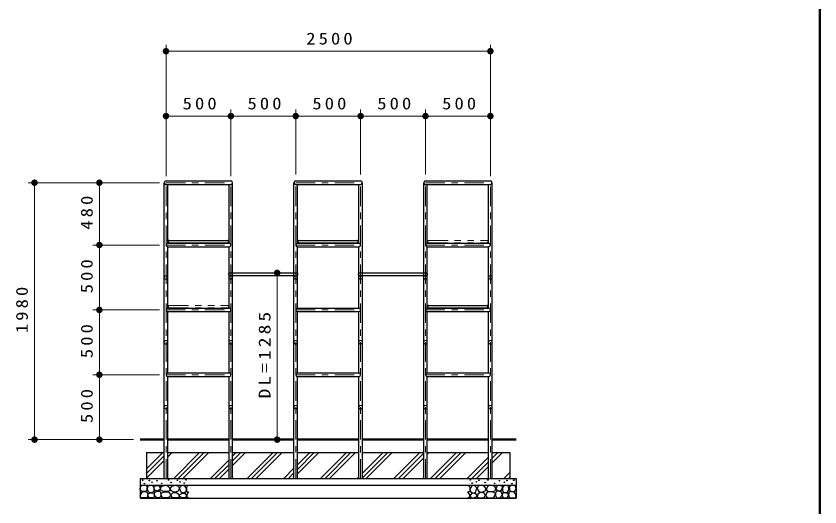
# Model space of a CAD drawing. Units: millimetres on the paper, scale 1:50. Extents: x -365 to 0, y 0 to 257.
# Drawn here: x -123.9 to 0, y 61.5 to 137.1 of the extents above; entities that cross this region are included whole.
import ezdxf

# ---------------------------------------------------------------- set-up
doc = ezdxf.new("R2010")
doc.units = ezdxf.units.MM
for name, pattern in [('USER1', [4.5, 2.5, -2]), ('USER2', [6, 3, -1, 1, -1]), ('USER3', [8, 3, -1, 1, -1, 1, -1])]:
    doc.linetypes.add(name, pattern=pattern)
doc.layers.add('LY_3', color=7, linetype='Continuous', lineweight=25)
doc.layers.add('LY_4', color=7, linetype='Continuous', lineweight=13)
doc.styles.add('ＭＳ ゴシック', font='')
doc.styles.get('ＭＳ ゴシック').set_extended_font_data('MS Gothic')

# ---------------------------------------------------------------- blocks, each defined once
blk = doc.blocks.new('filled_dot')
at = {"color": 0, "linetype": 'Continuous', "lineweight": -2, "const_width": 1.25}
blk.add_lwpolyline([(-0.625, 0, 1), (0.625, 0, 1)], format="xyb", close=True, dxfattribs=at)

msp = doc.modelspace()

# ---------------------------------------------------------------- linework, layer by layer
at = {"layer": 'LY_3', "lineweight": 13}
for p, q in [((-100.8, 112.443), (-100.8, 132.715)), ((-50.8, 112.443), (-50.8, 132.715)), ((-100.8, 131.715), (-50.8, 131.715)), ((-100.8, 112.443), (-100.8, 122.715)), ((-90.8, 112.443), (-90.8, 122.715)), ((-90.8, 112.443), (-90.8, 122.715)), ((-80.8, 112.715), (-80.8, 122.715)), ((-80.8, 112.715), (-80.8, 122.715)), ((-70.8, 112.715), (-70.8, 122.715)), ((-70.8, 112.715), (-70.8, 122.715)), ((-60.8, 112.715), (-60.8, 122.715)), ((-60.8, 112.715), (-60.8, 122.715)), ((-50.8, 112.715), (-50.8, 122.715)), ((-100.8, 121.715), (-90.8, 121.715)), ((-90.8, 121.715), (-80.8, 121.715)), ((-80.8, 121.715), (-70.8, 121.715)), ((-70.8, 121.715), (-60.8, 121.715)), ((-60.8, 121.715), (-50.8, 121.715)), ((-112.072, 111.443), (-122.072, 111.443)), ((-121.072, 71.843), (-121.072, 111.443)), ((-101.8, 111.443), (-112.072, 111.443)), ((-111.072, 101.843), (-111.072, 111.443)), ((-101.8, 101.843), (-112.072, 101.843)), ((-101.8, 101.843), (-112.072, 101.843)), ((-111.072, 91.843), (-111.072, 101.843)), ((-83.663, 71.843), (-83.663, 97.541)), ((-101.8, 91.843), (-112.072, 91.843)), ((-101.8, 91.843), (-112.072, 91.843)), ((-111.072, 81.843), (-111.072, 91.843)), ((-101.8, 81.843), (-112.072, 81.843)), ((-101.8, 81.843), (-112.072, 81.843)), ((-111.072, 71.843), (-111.072, 81.843)), ((-105.8, 71.843), (-122.072, 71.843)), ((-103.8, 67.32), (-101.277, 69.843)), ((-100.528, 69.178), (-99.863, 69.843)), ((-99.62, 65.843), (-95.62, 69.843)), ((-98.913, 65.843), (-94.913, 69.843)), ((-98.206, 65.843), (-94.206, 69.843)), ((-90.528, 67.864), (-88.549, 69.843)), ((-90.528, 68.571), (-89.256, 69.843)), ((-90.528, 69.278), (-89.964, 69.843)), ((-88.307, 65.843), (-84.307, 69.843)), ((-87.6, 65.843), (-83.6, 69.843)), ((-86.892, 65.843), (-82.892, 69.843)), ((-80.528, 66.551), (-77.236, 69.843)), ((-80.528, 67.258), (-77.943, 69.843)), ((-80.528, 67.965), (-78.65, 69.843)), ((-76.993, 65.843), (-72.993, 69.843)), ((-76.286, 65.843), (-72.286, 69.843)), ((-75.579, 65.843), (-71.579, 69.843)), ((-70.528, 65.944), (-66.629, 69.843)), ((-70.528, 66.651), (-67.336, 69.843)), ((-69.922, 65.843), (-65.922, 69.843)), ((-65.679, 65.843), (-61.679, 69.843)), ((-64.972, 65.843), (-61.072, 69.743)), ((-60.528, 69.58), (-60.265, 69.843)), ((-60.022, 65.843), (-56.022, 69.843)), ((-59.315, 65.843), (-55.315, 69.843)), ((-58.608, 65.843), (-54.608, 69.843)), ((-50.528, 68.266), (-48.951, 69.843)), ((-50.528, 68.973), (-49.658, 69.843)), ((-50.528, 69.681), (-50.366, 69.843)), ((-103.8, 66.613), (-101.072, 69.341)), ((-103.8, 65.906), (-101.072, 68.634)), ((-93.964, 65.843), (-91.072, 68.734)), ((-64.265, 65.843), (-61.072, 69.036)), ((-54.366, 65.843), (-51.072, 69.137)), ((-53.658, 65.843), (-51.072, 68.429)), ((-93.256, 65.843), (-91.072, 68.027)), ((-92.549, 65.843), (-91.072, 67.32)), ((-82.65, 65.843), (-81.072, 67.421)), ((-52.951, 65.843), (-51.072, 67.722)), ((-81.943, 65.843), (-81.072, 66.714)), ((-81.236, 65.843), (-81.072, 66.007)), ((-71.336, 65.843), (-71.072, 66.107)), ((-48.709, 65.843), (-47.8, 66.752)), ((-48.002, 65.843), (-47.8, 66.045))]:
    msp.add_line(p, q, dxfattribs=at)
at = {"layer": 'LY_3'}
for p, q in [((-100.8, 111.715), (-90.8, 111.715)), ((-80.8, 111.715), (-70.8, 111.715)), ((-60.8, 111.715), (-50.8, 111.715)), ((-101.072, 65.843), (-101.072, 111.443)), ((-101.072, 111.171), (-90.528, 111.171)), ((-100.528, 102.115), (-100.528, 111.171)), ((-91.072, 102.115), (-91.072, 111.171)), ((-90.528, 65.843), (-90.528, 111.443)), ((-81.072, 65.843), (-81.072, 111.443)), ((-80.8, 111.171), (-70.8, 111.171)), ((-80.528, 102.115), (-80.528, 111.171)), ((-71.072, 102.115), (-71.072, 111.171)), ((-70.528, 65.843), (-70.528, 111.443)), ((-61.072, 65.843), (-61.072, 111.443)), ((-61.072, 111.171), (-50.528, 111.171)), ((-60.528, 102.115), (-60.528, 111.171)), ((-51.072, 102.115), (-51.072, 111.171)), ((-50.528, 65.843), (-50.528, 111.443)), ((-100.528, 102.115), (-91.072, 102.115)), ((-100.428, 102.263), (-100.428, 102.443)), ((-100.328, 102.543), (-91.272, 102.543)), ((-100.328, 102.163), (-91.272, 102.163)), ((-91.172, 102.263), (-91.172, 102.443)), ((-80.528, 102.115), (-71.072, 102.115)), ((-80.428, 102.263), (-80.428, 102.443)), ((-80.328, 102.543), (-71.272, 102.543)), ((-80.328, 102.163), (-71.272, 102.163)), ((-71.172, 102.263), (-71.172, 102.443)), ((-60.528, 102.115), (-51.072, 102.115)), ((-100.528, 101.571), (-91.072, 101.571)), ((-100.528, 92.115), (-100.528, 101.571)), ((-91.072, 92.115), (-91.072, 101.571)), ((-80.528, 101.571), (-71.072, 101.571)), ((-80.528, 92.115), (-80.528, 101.571)), ((-71.072, 92.115), (-71.072, 101.571)), ((-60.528, 92.115), (-60.528, 101.571)), ((-60.528, 101.571), (-51.072, 101.571)), ((-51.072, 92.115), (-51.072, 101.571)), ((-91.128, 97.261), (-91.128, 97.441)), ((-91.028, 97.541), (-80.572, 97.541)), ((-91.028, 97.161), (-80.572, 97.161)), ((-80.472, 97.261), (-80.472, 97.441)), ((-71.128, 97.261), (-71.128, 97.441)), ((-71.028, 97.541), (-60.572, 97.541)), ((-71.028, 97.161), (-60.572, 97.161)), ((-60.472, 97.261), (-60.472, 97.441)), ((-100.528, 92.115), (-91.072, 92.115)), ((-80.528, 92.115), (-71.072, 92.115)), ((-60.528, 92.115), (-51.072, 92.115)), ((-60.428, 92.263), (-60.428, 92.443)), ((-60.328, 92.543), (-51.272, 92.543)), ((-60.328, 92.163), (-51.272, 92.163)), ((-51.172, 92.263), (-51.172, 92.443)), ((-100.528, 91.571), (-91.072, 91.571)), ((-100.528, 82.115), (-100.528, 91.571)), ((-91.072, 82.115), (-91.072, 91.571)), ((-80.528, 82.115), (-80.528, 91.571)), ((-80.528, 91.571), (-71.072, 91.571)), ((-71.072, 82.115), (-71.072, 91.571)), ((-60.528, 82.115), (-60.528, 91.571)), ((-60.528, 91.571), (-51.072, 91.571)), ((-51.072, 82.115), (-51.072, 91.571)), ((-100.528, 82.115), (-91.072, 82.115)), ((-80.528, 82.115), (-71.072, 82.115)), ((-60.528, 82.115), (-51.072, 82.115)), ((-100.528, 65.843), (-100.528, 81.571)), ((-100.528, 81.571), (-91.072, 81.571)), ((-91.072, 65.843), (-91.072, 81.571)), ((-80.528, 65.843), (-80.528, 81.571)), ((-80.528, 81.571), (-71.072, 81.571)), ((-71.072, 65.843), (-71.072, 81.571)), ((-60.528, 65.843), (-60.528, 81.571)), ((-60.528, 81.571), (-51.072, 81.571)), ((-51.072, 65.843), (-51.072, 81.571)), ((-103.8, 69.843), (-101.072, 69.843)), ((-103.8, 69.843), (-103.8, 65.843)), ((-100.528, 69.843), (-91.072, 69.843)), ((-90.528, 69.843), (-81.072, 69.843)), ((-80.528, 69.843), (-71.072, 69.843)), ((-70.528, 69.843), (-61.072, 69.843)), ((-60.528, 69.843), (-51.072, 69.843)), ((-50.528, 69.843), (-47.8, 69.843)), ((-47.8, 69.843), (-47.8, 65.843)), ((-104.8, 65.843), (-46.8, 65.843)), ((-104.8, 65.843), (-104.8, 62.843)), ((-46.8, 65.843), (-46.8, 62.843)), ((-104.8, 64.843), (-46.8, 64.843)), ((-104.8, 62.843), (-46.8, 62.843))]:
    msp.add_line(p, q, dxfattribs=at)
at = {"layer": 'LY_3', "linetype": 'USER2', "lineweight": 13}
for p, q in [((-100.8, 65.843), (-100.8, 111.443)), ((-100.8, 111.443), (-90.8, 111.443)), ((-90.8, 65.843), (-90.8, 111.443)), ((-80.8, 65.843), (-80.8, 111.443)), ((-80.8, 111.443), (-70.8, 111.443)), ((-70.8, 65.843), (-70.8, 111.443)), ((-60.8, 65.843), (-60.8, 111.443)), ((-60.8, 111.443), (-50.8, 111.443)), ((-50.8, 65.843), (-50.8, 111.443)), ((-100.8, 101.843), (-90.8, 101.843)), ((-80.8, 101.843), (-70.8, 101.843)), ((-60.8, 101.843), (-50.8, 101.843)), ((-100.8, 91.843), (-90.8, 91.843)), ((-80.8, 91.843), (-70.8, 91.843)), ((-60.8, 91.843), (-50.8, 91.843)), ((-100.8, 81.843), (-90.8, 81.843)), ((-80.8, 81.843), (-70.8, 81.843)), ((-60.8, 81.843), (-50.8, 81.843))]:
    msp.add_line(p, q, dxfattribs=at)
at = {"layer": 'LY_3', "linetype": 'USER3', "lineweight": 13}
for p, q in [((-60.428, 102.261), (-60.428, 102.441)), ((-60.328, 102.541), (-51.272, 102.541)), ((-60.328, 102.161), (-51.272, 102.161)), ((-51.172, 102.261), (-51.172, 102.441)), ((-100.428, 92.261), (-100.428, 92.441)), ((-100.328, 92.541), (-91.272, 92.541)), ((-100.328, 92.161), (-91.272, 92.161)), ((-91.172, 92.261), (-91.172, 92.441))]:
    msp.add_line(p, q, dxfattribs=at)
at = {"layer": 'LY_3', "lineweight": 50}
for p, q in [((-104.8, 71.843), (-101.072, 71.843)), ((-100.528, 71.843), (-91.072, 71.843)), ((-90.528, 71.843), (-81.072, 71.843)), ((-80.528, 71.843), (-71.072, 71.843)), ((-70.528, 71.843), (-61.072, 71.843)), ((-60.528, 71.843), (-51.072, 71.843)), ((-46.8, 71.843), (-50.528, 71.843))]:
    msp.add_line(p, q, dxfattribs=at)
at = {"layer": 'LY_3'}
for points in [[(-104.235, 63.831), (-104.589, 63.901), (-104.786, 64.202), (-104.739, 64.567), (-104.531, 64.77), (-104.218, 64.833), (-103.882, 64.758), (-103.691, 64.497), (-103.783, 63.959), (-104.05, 63.849)], [(-103.086, 63.651), (-103.364, 63.697), (-103.584, 63.929), (-103.653, 64.369), (-103.532, 64.699), (-103.144, 64.821), (-102.854, 64.699), (-102.686, 64.444), (-102.651, 64.166), (-102.738, 63.79)], [(-101.983, 63.981), (-102.437, 63.935), (-102.63, 64.219), (-102.653, 64.605), (-102.301, 64.775), (-101.927, 64.775), (-101.79, 64.628), (-101.654, 64.231)], [(-101.009, 63.844), (-101.528, 63.948), (-101.632, 64.353), (-101.476, 64.634), (-101.061, 64.79), (-100.676, 64.821), (-100.344, 64.572), (-100.167, 64.177), (-100.375, 63.917)], [(-99.481, 63.761), (-99.991, 63.959), (-100.157, 64.312), (-99.866, 64.665), (-99.409, 64.842), (-98.889, 64.675), (-98.754, 64.26), (-99.003, 63.865)], [(-98.246, 63.605), (-98.537, 63.803), (-98.734, 64.405), (-98.288, 64.8), (-97.934, 64.707), (-97.654, 64.198), (-97.799, 63.74)], [(-53.353, 63.605), (-53.062, 63.803), (-52.865, 64.405), (-53.312, 64.8), (-53.665, 64.707), (-53.945, 64.198), (-53.8, 63.74)], [(-52.118, 63.761), (-51.609, 63.959), (-51.443, 64.312), (-51.733, 64.665), (-52.191, 64.842), (-52.71, 64.675), (-52.845, 64.26), (-52.596, 63.865)], [(-50.591, 63.844), (-50.071, 63.948), (-49.967, 64.353), (-50.123, 64.634), (-50.539, 64.79), (-50.923, 64.821), (-51.255, 64.572), (-51.432, 64.177), (-51.224, 63.917)], [(-49.616, 63.981), (-49.162, 63.935), (-48.969, 64.219), (-48.946, 64.605), (-49.298, 64.775), (-49.673, 64.775), (-49.809, 64.628), (-49.945, 64.231)], [(-48.514, 63.651), (-48.236, 63.697), (-48.015, 63.929), (-47.946, 64.369), (-48.068, 64.699), (-48.456, 64.821), (-48.745, 64.699), (-48.913, 64.444), (-48.948, 64.166), (-48.861, 63.79)], [(-47.364, 63.831), (-47.011, 63.901), (-46.814, 64.202), (-46.86, 64.567), (-47.069, 64.77), (-47.381, 64.833), (-47.717, 64.758), (-47.909, 64.497), (-47.816, 63.959), (-47.549, 63.849)], [(-104.363, 62.864), (-104.664, 62.904), (-104.786, 63.142), (-104.652, 63.507), (-104.426, 63.773), (-104.073, 63.825), (-103.72, 63.733), (-103.604, 63.397), (-103.702, 62.945), (-103.998, 62.876)], [(-103.164, 62.858), (-103.384, 62.893), (-103.592, 63.171), (-103.558, 63.466), (-103.256, 63.623), (-102.944, 63.652), (-102.665, 63.53), (-102.613, 63.217), (-102.7, 62.939), (-102.88, 62.858)], [(-101.981, 62.854), (-102.208, 62.888), (-102.469, 63.093), (-102.594, 63.399), (-102.526, 63.74), (-102.14, 63.921), (-101.765, 63.91), (-101.595, 63.615), (-101.595, 63.217), (-101.731, 62.945)], [(-101.071, 62.857), (-101.341, 62.909), (-101.476, 63.158), (-101.58, 63.522), (-101.248, 63.751), (-100.645, 63.813), (-100.271, 63.678), (-100.094, 63.283), (-100.209, 63.044), (-100.479, 62.888)], [(-99.648, 62.868), (-99.907, 62.961), (-100.074, 63.335), (-99.772, 63.668), (-99.242, 63.678), (-98.848, 63.418), (-98.785, 62.992), (-99.118, 62.857)], [(-98.245, 62.868), (-98.723, 63.065), (-98.713, 63.314), (-98.38, 63.533), (-97.944, 63.574), (-97.611, 63.158), (-97.85, 62.878)], [(-53.354, 62.868), (-52.876, 63.065), (-52.887, 63.314), (-53.219, 63.533), (-53.656, 63.574), (-53.988, 63.158), (-53.749, 62.878)], [(-51.952, 62.868), (-51.692, 62.961), (-51.526, 63.335), (-51.827, 63.668), (-52.357, 63.678), (-52.752, 63.418), (-52.814, 62.992), (-52.482, 62.857)], [(-50.528, 62.857), (-50.258, 62.909), (-50.123, 63.158), (-50.019, 63.522), (-50.352, 63.751), (-50.954, 63.813), (-51.328, 63.678), (-51.505, 63.283), (-51.391, 63.044), (-51.12, 62.888)], [(-49.619, 62.854), (-49.392, 62.888), (-49.131, 63.093), (-49.006, 63.399), (-49.074, 63.74), (-49.46, 63.921), (-49.834, 63.91), (-50.005, 63.615), (-50.005, 63.217), (-49.868, 62.945)], [(-48.436, 62.858), (-48.216, 62.893), (-48.007, 63.171), (-48.042, 63.466), (-48.343, 63.623), (-48.656, 63.652), (-48.934, 63.53), (-48.986, 63.217), (-48.899, 62.939), (-48.719, 62.858)], [(-47.237, 62.864), (-46.935, 62.904), (-46.814, 63.142), (-46.947, 63.507), (-47.173, 63.773), (-47.526, 63.825), (-47.88, 63.733), (-47.995, 63.397), (-47.897, 62.945), (-47.602, 62.876)]]:
    msp.add_lwpolyline(points, close=True, dxfattribs=at)
for points in [[(-97.294, 64.793), (-97.485, 64.764), (-97.641, 64.486), (-97.641, 64.069), (-97.601, 63.82), (-97.288, 63.768)], [(-54.305, 64.793), (-54.114, 64.764), (-53.958, 64.486), (-53.958, 64.069), (-53.998, 63.82), (-54.311, 63.768)], [(-97.294, 63.744), (-97.479, 63.571), (-97.572, 63.269), (-97.578, 62.991), (-97.3, 62.858)], [(-54.305, 63.744), (-54.12, 63.571), (-54.027, 63.269), (-54.022, 62.991), (-54.3, 62.858)]]:
    msp.add_lwpolyline(points, dxfattribs=at)
at = {"layer": 'LY_3', "linetype": 'USER1', "lineweight": 13}
for centre in [(-100.8, 96.843), (-90.8, 96.843), (-80.8, 96.843), (-70.8, 96.843), (-60.8, 96.843), (-50.8, 96.843), (-100.8, 86.843), (-90.8, 86.843), (-80.8, 86.843), (-70.8, 86.843), (-60.8, 86.843), (-50.8, 86.843), (-100.8, 76.843), (-90.8, 76.843), (-80.8, 76.843), (-70.8, 76.843), (-60.8, 76.843), (-50.8, 76.843)]:
    msp.add_circle(centre, 0.272, dxfattribs=at)
at = {"layer": 'LY_3'}
for centre in [(-100.404, 65.626), (-97.706, 65.649), (-53.894, 65.649), (-51.195, 65.626), (-104.411, 65.603), (-104.126, 65.062), (-103.359, 65.551), (-102.961, 65.273), (-102.186, 65.513), (-101.457, 65.107), (-100.006, 65.213), (-99.044, 65.573), (-98.638, 65.318), (-97.984, 65.152), (-53.616, 65.152), (-52.962, 65.318), (-52.556, 65.573), (-51.593, 65.213), (-50.142, 65.107), (-49.413, 65.513), (-48.639, 65.273), (-48.24, 65.551), (-47.474, 65.062), (-47.188, 65.603)]:
    msp.add_circle(centre, 0.05, dxfattribs=at)
for centre, radius, start, end in [((-100.8, 111.443), 0.272, 90, 270), ((-90.8, 111.443), 0.272, 270, 90), ((-80.8, 111.443), 0.272, 90, 270), ((-70.8, 111.443), 0.272, 270, 90), ((-60.8, 111.443), 0.272, 90, 270), ((-50.8, 111.443), 0.272, 270, 90), ((-100.528, 101.843), 0.272, 90, 270), ((-100.328, 102.443), 0.1, 90, 180), ((-100.328, 102.263), 0.1, 180, 270), ((-91.272, 102.443), 0.1, 0, 90), ((-91.272, 102.263), 0.1, 270, 0), ((-91.072, 101.843), 0.272, 270, 90), ((-80.528, 101.843), 0.272, 90, 270), ((-80.328, 102.443), 0.1, 90, 180), ((-80.328, 102.263), 0.1, 180, 270), ((-71.272, 102.443), 0.1, 0, 90), ((-71.272, 102.263), 0.1, 270, 0), ((-71.072, 101.843), 0.272, 270, 90), ((-60.528, 101.843), 0.272, 90, 270), ((-51.072, 101.843), 0.272, 270, 90), ((-91.028, 97.441), 0.1, 90, 180), ((-91.028, 97.261), 0.1, 180, 270), ((-80.572, 97.441), 0.1, 0, 90), ((-80.572, 97.261), 0.1, 270, 0), ((-71.028, 97.441), 0.1, 90, 180), ((-71.028, 97.261), 0.1, 180, 270), ((-60.572, 97.441), 0.1, 0, 90), ((-60.572, 97.261), 0.1, 270, 0), ((-100.528, 91.843), 0.272, 90, 270), ((-91.072, 91.843), 0.272, 270, 90), ((-80.528, 91.843), 0.272, 90, 270), ((-71.072, 91.843), 0.272, 270, 90), ((-60.528, 91.843), 0.272, 90, 270), ((-60.328, 92.443), 0.1, 90, 180), ((-60.328, 92.263), 0.1, 180, 270), ((-51.272, 92.443), 0.1, 0, 90), ((-51.272, 92.263), 0.1, 270, 0), ((-51.072, 91.843), 0.272, 270, 90), ((-100.528, 81.843), 0.272, 90, 270), ((-91.072, 81.843), 0.272, 270, 90), ((-80.528, 81.843), 0.272, 90, 270), ((-71.072, 81.843), 0.272, 270, 90), ((-60.528, 81.843), 0.272, 90, 270), ((-51.072, 81.843), 0.272, 270, 90)]:
    msp.add_arc(centre, radius, start, end, dxfattribs=at)
at = {"layer": 'LY_3', "linetype": 'USER3', "lineweight": 13}
for centre, start, end in [((-60.328, 102.441), 90, 180), ((-60.328, 102.261), 180, 270), ((-51.272, 102.441), 0, 90), ((-51.272, 102.261), 270, 0), ((-100.328, 92.441), 90, 180), ((-100.328, 92.261), 180, 270), ((-91.272, 92.441), 0, 90), ((-91.272, 92.261), 270, 0)]:
    msp.add_arc(centre, 0.1, start, end, dxfattribs=at)
at = {"layer": 'LY_4', "lineweight": 50}
msp.add_line((0, 0), (0, 257), dxfattribs=at)

# ---------------------------------------------------------------- block references
at = {"layer": 'LY_3', "lineweight": 13, "xscale": 0.4, "yscale": 0.4}
for p in [(-100.8, 131.715), (-100.8, 121.715), (-90.8, 121.715), (-80.8, 121.715), (-70.8, 121.715), (-60.8, 121.715)]:
    msp.add_blockref('filled_dot', p, dxfattribs=at)
for p, rotation in [((-50.8, 131.715), 180), ((-90.8, 121.715), 180), ((-80.8, 121.715), 180), ((-70.8, 121.715), 180), ((-60.8, 121.715), 180), ((-50.8, 121.715), 180), ((-121.072, 111.443), 270), ((-111.072, 111.443), 270), ((-111.072, 101.843), 90), ((-111.072, 101.843), 270), ((-83.663, 97.541), 270), ((-111.072, 91.843), 90), ((-111.072, 91.843), 270), ((-111.072, 81.843), 90), ((-111.072, 81.843), 270), ((-121.072, 71.843), 90), ((-111.072, 71.843), 90), ((-83.663, 71.843), 90)]:
    msp.add_blockref('filled_dot', p, dxfattribs=dict(at, rotation=rotation))

# ---------------------------------------------------------------- texts
at = {"layer": 'LY_3', "char_height": 1.833, "attachment_point": 8, "style": 'ＭＳ ゴシック'}
for s, insert in [('\\T1.33;\\W1.15;2500', (-75.372, 132.715)), ('\\T1.33;\\W1.15;500', (-95.383, 122.715)), ('\\T1.33;\\W1.15;500', (-85.383, 122.715)), ('\\T1.33;\\W1.15;500', (-75.383, 122.715)), ('\\T1.33;\\W1.15;500', (-65.383, 122.715)), ('\\T1.33;\\W1.15;500', (-55.383, 122.715))]:
    msp.add_mtext(s, dxfattribs=dict(at, insert=insert))
at = {"layer": 'LY_3', "char_height": 1.833, "attachment_point": 8, "rotation": 90, "style": 'ＭＳ ゴシック'}
for s, insert in [('\\T1.33;\\W1.15;480', (-112.072, 107.058)), ('\\T1.33;\\W1.15;500', (-112.072, 97.259)), ('\\T1.33;\\W1.15;1980', (-122.072, 92.066)), ('\\T1.32;\\W1.2;DL=1285', (-84.663, 85.103)), ('\\T1.33;\\W1.15;500', (-112.072, 87.259)), ('\\T1.33;\\W1.15;500', (-112.072, 77.259))]:
    msp.add_mtext(s, dxfattribs=dict(at, insert=insert))

doc.saveas('drawing.dxf')
